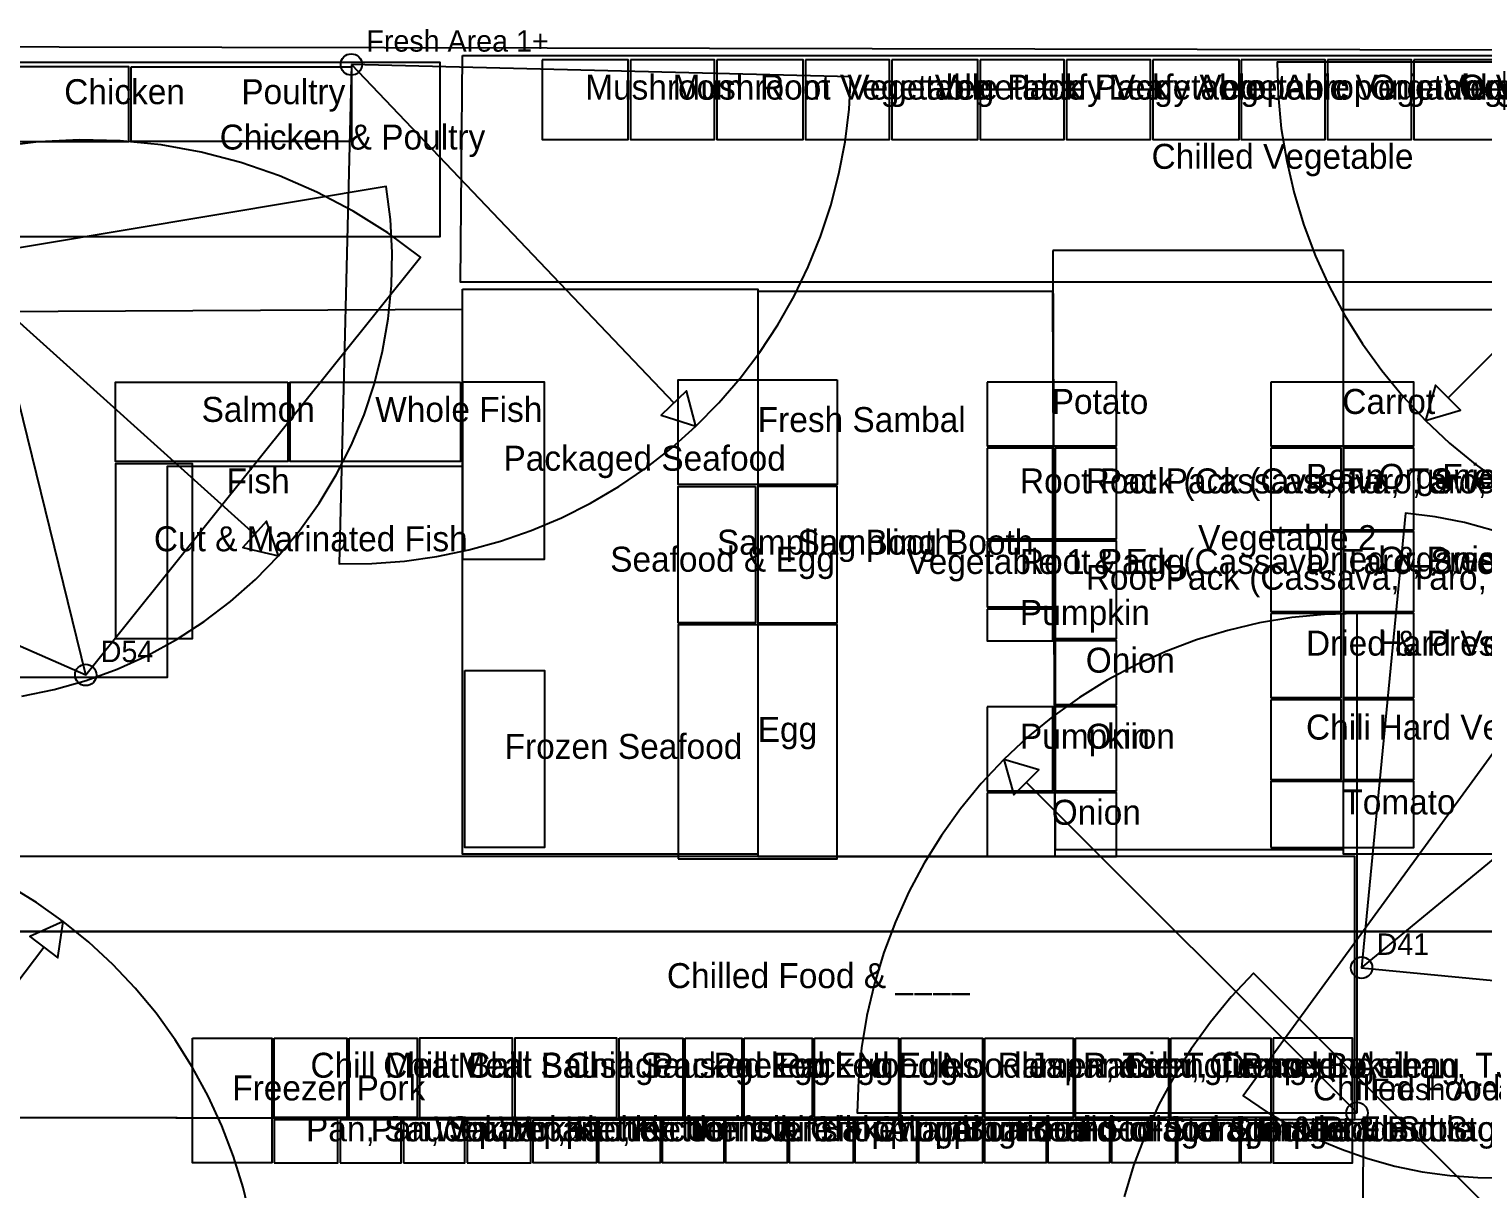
# Model space of a CAD drawing. Header units: metres. Extents: x 0 to 119, y 0 to 107.
# Drawn here: x 27.63 to 48, y 69.56 to 85.82 of the extents above; entities that cross this region are included whole.
import ezdxf

# ---------------------------------------------------------------- set-up
doc = ezdxf.new("R2010")
doc.units = ezdxf.units.M
for name, color, linetype, true_color in [('CAMERA_RANGE', 7, 'Continuous', 0x07c1ff), ('CAMERAS', 7, 'Continuous', 0x99d334), ('CAMERAS_PLANNED', 7, 'Continuous', 0xf8bd38), ('LABELS', 7, 'Continuous', 0xffffff), ('SHELVES', 7, 'Continuous', 0xb8a394), ('ZONES', 7, 'Continuous', 0xf8bd38)]:
    doc.layers.add(name, color=color, linetype=linetype, true_color=true_color)

msp = doc.modelspace()

# ---------------------------------------------------------------- linework, layer by layer
at = {"layer": 'CAMERA_RANGE', "color": 2}
for p, q in [((52.216, 85.351), (47.513, 80.649)), ((32.15, 85.319), (36.667, 80.576)), ((28.429, 76.765), (26.748, 83.612)), ((26.521, 82.585), (30.794, 78.737)), ((46.301, 72.663), (50.892, 76.448)), ((46.237, 70.628), (41.606, 75.259)), ((23.882, 67.734), (27.842, 72.951))]:
    msp.add_line(p, q, dxfattribs=at)
for points in [[(52.216, 85.351), (45.116, 85.351), (45.131, 84.887), (45.176, 84.424), (45.252, 83.966), (45.358, 83.514), (45.492, 83.069), (45.656, 82.634), (45.848, 82.211), (46.067, 81.801), (46.312, 81.407), (46.583, 81.029), (46.878, 80.67), (47.195, 80.331), (47.534, 80.013), (47.893, 79.718), (48.271, 79.448)], [(21.562, 79.78), (28.429, 76.765), (33.119, 82.618), (32.658, 82.959), (32.174, 83.264), (31.667, 83.53), (31.141, 83.758), (30.6, 83.944), (30.046, 84.089), (29.483, 84.191), (28.913, 84.25), (28.341, 84.265), (27.769, 84.236), (27.201, 84.164)], [(27.531, 76.467), (27.986, 76.56), (28.433, 76.687), (28.869, 76.846), (29.292, 77.038), (29.699, 77.261), (30.088, 77.514), (30.458, 77.795), (30.805, 78.103), (31.129, 78.436), (31.426, 78.792), (31.696, 79.17), (31.937, 79.567), (32.148, 79.981), (32.327, 80.409), (32.474, 80.85), (32.587, 81.3), (32.666, 81.757), (32.71, 82.22), (32.72, 82.684), (32.696, 83.147), (32.636, 83.608), (26.521, 82.585)], [(48.145, 78.791), (47.74, 78.899), (47.33, 78.98), (46.914, 79.034), (46.301, 72.663), (52.671, 72.05)], [(48.177, 75.716), (44.642, 70.868), (44.966, 70.647), (45.305, 70.448), (45.656, 70.271), (46.017, 70.118), (46.388, 69.989), (46.766, 69.884), (47.151, 69.804), (47.539, 69.75), (47.931, 69.721), (48.324, 69.718)], [(23.882, 67.734), (30.817, 68.684), (30.74, 69.136), (30.634, 69.581), (30.498, 70.019), (30.335, 70.447), (30.144, 70.863), (29.926, 71.266), (29.682, 71.653), (29.413, 72.024), (29.12, 72.377), (28.806, 72.71), (28.47, 73.021), (28.114, 73.31), (27.74, 73.575), (27.35, 73.814)], [(49.735, 67.639), (44.785, 72.588), (44.472, 72.254), (44.182, 71.9), (43.915, 71.528), (43.673, 71.139), (43.457, 70.735), (43.268, 70.317), (43.107, 69.889), (42.974, 69.45)]]:
    msp.add_lwpolyline(points, dxfattribs=at)
for points in [[(32.15, 85.319), (31.979, 78.321), (32.437, 78.325), (32.894, 78.359), (33.347, 78.423), (33.796, 78.516), (34.237, 78.638), (34.67, 78.789), (35.092, 78.968), (35.501, 79.174), (35.895, 79.406), (36.274, 79.663), (36.635, 79.945), (36.977, 80.25), (37.298, 80.577), (37.598, 80.924), (37.873, 81.289), (38.125, 81.672), (38.35, 82.071), (38.55, 82.483), (38.721, 82.908), (38.865, 83.343), (38.98, 83.786), (39.066, 84.236), (39.122, 84.691), (39.148, 85.148)], [(36.977, 80.25), (36.846, 80.747), (36.488, 80.405)], [(47.195, 80.331), (47.688, 80.474), (47.338, 80.824)], [(31.129, 78.436), (30.96, 78.921), (30.629, 78.553)], [(46.237, 70.628), (46.237, 77.628), (45.779, 77.613), (45.324, 77.568), (44.872, 77.493), (44.425, 77.389), (43.987, 77.256), (43.558, 77.095), (43.141, 76.906), (42.737, 76.69), (42.348, 76.448), (41.976, 76.181), (41.622, 75.891), (41.287, 75.578), (40.974, 75.243), (40.684, 74.889), (40.417, 74.517), (40.175, 74.128), (39.959, 73.724), (39.77, 73.307), (39.609, 72.878), (39.476, 72.44), (39.372, 71.993), (39.297, 71.541), (39.252, 71.086), (39.237, 70.628)], [(41.287, 75.578), (41.431, 75.084), (41.781, 75.434)], [(28.114, 73.31), (27.645, 73.101), (28.039, 72.802)]]:
    msp.add_lwpolyline(points, close=True, dxfattribs=at)
at = {"layer": 'CAMERAS', "true_color": 0x99d334}
for centre in [(28.429, 76.765), (46.301, 72.663)]:
    msp.add_circle(centre, 0.15, dxfattribs=at)
at = {"layer": 'CAMERAS_PLANNED', "true_color": 0xf8bd38}
for centre in [(32.15, 85.319), (46.237, 70.628)]:
    msp.add_circle(centre, 0.15, dxfattribs=at)
at = {"layer": 'SHELVES', "true_color": 0x99d334}
for points in [[(34.821, 85.383), (34.821, 84.27), (36.029, 84.27), (36.029, 85.383), (34.821, 85.383)], [(36.061, 85.383), (36.061, 84.27), (37.238, 84.27), (37.238, 85.383), (36.061, 85.383)], [(37.27, 85.383), (37.27, 84.27), (38.478, 84.27), (38.478, 85.383), (37.27, 85.383)], [(38.51, 85.383), (38.51, 84.27), (39.686, 84.27), (39.686, 85.383), (38.51, 85.383)], [(39.718, 85.383), (39.718, 84.27), (40.927, 84.27), (40.927, 85.383), (39.718, 85.383)], [(40.958, 85.383), (40.958, 84.27), (42.135, 84.27), (42.135, 85.383), (40.958, 85.383)], [(42.167, 85.383), (42.167, 84.27), (43.343, 84.27), (43.343, 85.383), (42.167, 85.383)], [(43.375, 85.383), (43.375, 84.27), (44.584, 84.27), (44.584, 85.383), (43.375, 85.383)], [(44.615, 85.383), (44.615, 84.27), (45.792, 84.27), (45.792, 85.383), (44.615, 85.383)], [(45.824, 85.383), (45.824, 84.27), (47, 84.27), (47, 85.383), (45.824, 85.383)], [(47.032, 85.383), (47.032, 84.27), (48.304, 84.27), (48.304, 85.383), (47.032, 85.383)], [(27.221, 85.288), (27.221, 84.238), (29.033, 84.238), (29.033, 85.288), (27.221, 85.288)], [(29.065, 85.288), (32.15, 85.288), (32.15, 84.238), (29.065, 84.238), (29.065, 85.288)], [(31.259, 80.867), (31.259, 79.754), (28.843, 79.754), (28.843, 80.867), (31.259, 80.867)], [(33.676, 80.867), (33.676, 79.754), (31.291, 79.754), (31.291, 80.867), (33.676, 80.867)], [(33.708, 78.387), (34.853, 78.387), (34.853, 80.867), (33.708, 80.867), (33.708, 78.387)], [(38.955, 80.899), (38.955, 79.436), (36.729, 79.436), (36.729, 80.899), (38.955, 80.899)], [(41.054, 80.867), (41.054, 79.977), (42.866, 79.977), (42.866, 80.867), (41.054, 80.867)], [(45.029, 80.867), (45.029, 79.977), (47.032, 79.977), (47.032, 80.867), (45.029, 80.867)], [(41.054, 79.945), (41.054, 78.673), (41.976, 78.673), (41.976, 79.945), (41.054, 79.945)], [(42.008, 79.945), (42.008, 78.673), (42.866, 78.673), (42.866, 79.945), (42.008, 79.945)], [(45.029, 79.945), (45.029, 78.8), (46.015, 78.8), (46.015, 79.945), (45.029, 79.945)], [(46.046, 79.945), (46.046, 78.8), (47.032, 78.8), (47.032, 79.945), (46.046, 79.945)], [(28.843, 77.274), (29.924, 77.274), (29.924, 79.723), (28.843, 79.723), (28.843, 77.274)], [(37.81, 79.405), (37.81, 77.497), (36.729, 77.497), (36.729, 79.405), (37.81, 79.405)], [(37.842, 79.405), (37.842, 77.497), (38.955, 77.497), (38.955, 79.405), (37.842, 79.405)], [(41.054, 78.641), (41.054, 77.719), (41.976, 77.719), (41.976, 78.641), (41.054, 78.641)], [(42.008, 78.641), (42.008, 77.274), (42.866, 77.274), (42.866, 78.641), (42.008, 78.641)], [(45.029, 78.769), (45.029, 77.656), (46.015, 77.656), (46.015, 78.769), (45.029, 78.769)], [(46.046, 78.769), (46.046, 77.656), (47.032, 77.656), (47.032, 78.769), (46.046, 78.769)], [(41.054, 77.687), (41.054, 77.242), (41.976, 77.242), (41.976, 77.687), (41.054, 77.687)], [(45.029, 77.624), (45.029, 76.447), (46.015, 76.447), (46.015, 77.624), (45.029, 77.624)], [(46.046, 77.624), (46.046, 76.447), (47.032, 76.447), (47.032, 77.624), (46.046, 77.624)], [(36.729, 74.189), (38.955, 74.189), (38.955, 77.465), (36.729, 77.465), (36.729, 74.189)], [(42.008, 77.242), (42.008, 76.352), (42.866, 76.352), (42.866, 77.242), (42.008, 77.242)], [(33.74, 76.829), (34.853, 76.829), (34.853, 74.348), (33.74, 74.348), (33.74, 76.829)], [(45.029, 76.415), (45.029, 75.302), (46.015, 75.302), (46.015, 76.415), (45.029, 76.415)], [(46.046, 76.415), (46.046, 75.302), (47.032, 75.302), (47.032, 76.415), (46.046, 76.415)], [(41.054, 76.32), (41.054, 75.143), (41.976, 75.143), (41.976, 76.32), (41.054, 76.32)], [(42.008, 76.32), (42.008, 75.143), (42.866, 75.143), (42.866, 76.32), (42.008, 76.32)], [(45.029, 74.348), (47.032, 74.348), (47.032, 75.271), (45.029, 75.271), (45.029, 74.348)], [(41.054, 75.112), (41.054, 74.221), (42.866, 74.221), (42.866, 75.112), (41.054, 75.112)], [(29.924, 71.677), (31.037, 71.677), (31.037, 69.928), (29.924, 69.928), (29.924, 71.677)], [(31.069, 71.677), (32.086, 71.677), (32.086, 70.564), (31.069, 70.564), (31.069, 71.677)], [(32.118, 71.677), (33.072, 71.677), (33.072, 70.564), (32.118, 70.564), (32.118, 71.677)], [(33.104, 70.564), (34.408, 70.564), (34.408, 71.677), (33.104, 71.677), (33.104, 70.564)], [(34.439, 70.564), (35.87, 70.564), (35.87, 71.677), (34.439, 71.677), (34.439, 70.564)], [(35.902, 71.677), (36.793, 71.677), (36.793, 70.564), (35.902, 70.564), (35.902, 71.677)], [(36.824, 71.677), (37.619, 71.677), (37.619, 70.564), (36.824, 70.564), (36.824, 71.677)], [(37.651, 71.677), (38.605, 71.677), (38.605, 70.564), (37.651, 70.564), (37.651, 71.677)], [(38.637, 71.677), (39.814, 71.677), (39.814, 70.564), (38.637, 70.564), (38.637, 71.677)], [(39.845, 71.677), (40.99, 71.677), (40.99, 70.564), (39.845, 70.564), (39.845, 71.677)], [(41.022, 71.677), (42.262, 71.677), (42.262, 70.564), (41.022, 70.564), (41.022, 71.677)], [(42.294, 71.677), (43.598, 71.677), (43.598, 70.564), (42.294, 70.564), (42.294, 71.677)], [(43.63, 71.677), (45.029, 71.677), (45.029, 70.564), (43.63, 70.564), (43.63, 71.677)], [(45.061, 71.677), (45.061, 69.928), (46.174, 69.928), (46.174, 71.677), (45.061, 71.677)], [(31.069, 69.928), (31.959, 69.928), (31.959, 70.532), (31.069, 70.532), (31.069, 69.928)], [(31.991, 69.928), (32.849, 69.928), (32.849, 70.532), (31.991, 70.532), (31.991, 69.928)], [(32.881, 69.928), (33.74, 69.928), (33.74, 70.532), (32.881, 70.532), (32.881, 69.928)], [(33.772, 69.928), (34.662, 69.928), (34.662, 70.532), (33.772, 70.532), (33.772, 69.928)], [(34.694, 70.532), (35.584, 70.532), (35.584, 69.928), (34.694, 69.928), (34.694, 70.532)], [(35.616, 70.532), (36.475, 70.532), (36.475, 69.928), (35.616, 69.928), (35.616, 70.532)], [(36.506, 70.532), (37.365, 70.532), (37.365, 69.928), (36.506, 69.928), (36.506, 70.532)], [(37.397, 70.532), (38.255, 70.532), (38.255, 69.928), (37.397, 69.928), (37.397, 70.532)], [(38.287, 70.532), (39.178, 70.532), (39.178, 69.928), (38.287, 69.928), (38.287, 70.532)], [(39.209, 70.532), (40.068, 70.532), (40.068, 69.928), (39.209, 69.928), (39.209, 70.532)], [(40.1, 70.532), (40.99, 70.532), (40.99, 69.928), (40.1, 69.928), (40.1, 70.532)], [(41.022, 70.532), (41.881, 70.532), (41.881, 69.928), (41.022, 69.928), (41.022, 70.532)], [(41.912, 70.532), (42.771, 70.532), (42.771, 69.928), (41.912, 69.928), (41.912, 70.532)], [(42.803, 70.532), (43.693, 70.532), (43.693, 69.928), (42.803, 69.928), (42.803, 70.532)], [(43.725, 70.532), (44.584, 70.532), (44.584, 69.928), (43.725, 69.928), (43.725, 70.532)], [(44.615, 70.532), (45.029, 70.532), (45.029, 69.928), (44.615, 69.928), (44.615, 70.532)]]:
    msp.add_lwpolyline(points, close=True, dxfattribs=at)
at = {"layer": 'ZONES', "true_color": 0xb8a394}
for points in [[(23.5, 85.574), (71.327, 85.478), (71.359, 73.172), (23.532, 73.172), (23.5, 85.574)], [(69.101, 73.172), (69.038, 67.225), (63.25, 67.193), (63.155, 26.744), (23.532, 26.712), (23.532, 73.172), (69.101, 73.172)]]:
    msp.add_lwpolyline(points, close=True, dxfattribs=at)
at = {"layer": 'ZONES', "true_color": 0xed3a7c}
for points in [[(27.221, 85.351), (33.39, 85.351), (33.39, 82.903), (27.253, 82.903), (27.221, 85.351)], [(33.708, 85.447), (53.042, 85.447), (53.042, 82.267), (33.676, 82.267), (33.708, 85.447)], [(41.976, 82.712), (42.008, 74.317), (46.046, 74.317), (46.046, 82.712), (41.976, 82.712)], [(33.708, 82.171), (37.842, 82.171), (37.842, 74.253), (33.708, 74.253), (33.708, 82.171)], [(37.842, 82.139), (37.842, 74.221), (42.008, 74.221), (41.976, 82.139), (37.842, 82.139)], [(33.708, 79.691), (33.708, 81.885), (27.094, 81.853), (27.125, 76.733), (29.574, 76.733), (29.574, 79.691), (33.708, 79.691)], [(46.046, 81.885), (49.004, 81.885), (49.004, 79.882), (50.085, 79.882), (50.117, 74.253), (46.046, 74.253), (46.046, 81.885)], [(26.935, 74.221), (26.935, 70.564), (46.205, 70.532), (46.205, 74.221), (26.935, 74.221)], [(26.935, 70.564), (26.935, 67.448), (46.301, 67.448), (46.333, 70.532), (26.935, 70.564)]]:
    msp.add_lwpolyline(points, close=True, dxfattribs=at)

# ---------------------------------------------------------------- texts
at = {"layer": 'LABELS', "true_color": 0xffffff}
for s, height, p in [('Fresh Area 1+', 0.3, (32.36, 85.499)), ('Chicken', 0.35, (28.127, 84.763)), ('Poultry', 0.35, (30.608, 84.763)), ('Mushroom', 0.35, (35.425, 84.827)), ('Mushroom', 0.35, (36.65, 84.827)), ('Root Vegetable', 0.35, (37.874, 84.827)), ('Vegetable Pack', 0.35, (39.098, 84.827)), ('Vegetable Pack', 0.35, (40.322, 84.827)), ('Leafy Vegetable', 0.35, (41.547, 84.827)), ('Leafy Vegetable', 0.35, (42.755, 84.827)), ('Aeroponic Vegetable', 0.35, (43.979, 84.827)), ('Aeroponic Vegetable', 0.35, (45.204, 84.827)), ('Organic Vegetable', 0.35, (46.412, 84.827)), ('Organic Vegetable', 0.35, (47.668, 84.827)), ('Chicken & Poultry', 0.35, (30.305, 84.127)), ('Chilled Vegetable', 0.35, (43.359, 83.857)), ('Salmon', 0.35, (30.051, 80.311)), ('Whole Fish', 0.35, (32.484, 80.311)), ('Potato', 0.35, (41.96, 80.422)), ('Carrot', 0.35, (46.031, 80.422)), ('Fresh Sambal', 0.35, (37.842, 80.168)), ('Packaged Seafood', 0.35, (34.28, 79.627)), ('Fish', 0.35, (30.401, 79.309)), ('Root Pack (Cassava, Taro, Sweet Potato)', 0.35, (41.515, 79.309)), ('Root Pack (Cassava, Taro, Sweet Potato)', 0.35, (42.437, 79.309)), ('Bean', 0.35, (45.522, 79.373)), ('Organic Vegetable', 0.35, (46.539, 79.373)), ('Fresh Area', 0.35, (47.43, 79.373)), ('Cut & Marinated Fish', 0.35, (29.383, 78.498)), ('Sampling Booth', 0.35, (37.27, 78.451)), ('Sampling Booth', 0.35, (38.399, 78.451)), ('Vegetable 2', 0.35, (44.011, 78.514)), ('Seafood & Egg', 0.35, (35.775, 78.212)), ('Vegetable 1 & Egg', 0.35, (39.925, 78.18)), ('Root Pack (Cassava, Taro, Sweet Potato)', 0.35, (41.515, 78.18)), ('Dried & Preserved Vegetable', 0.35, (45.522, 78.212)), ('Organic Vegetable', 0.35, (46.539, 78.212)), ('Root Pack (Cassava, Taro, Sweet Potato)', 0.35, (42.437, 77.958)), ('Pumpkin', 0.35, (41.515, 77.465)), ('Dried & Preserved Vegetable', 0.35, (45.522, 77.036)), ('Hard Vegetable', 0.35, (46.539, 77.036)), ('D54', 0.3, (28.639, 76.945)), ('Onion', 0.35, (42.437, 76.797)), ('Egg', 0.35, (37.842, 75.827)), ('Chili', 0.35, (45.522, 75.859)), ('Hard Vegetable', 0.35, (46.539, 75.859)), ('Pumpkin', 0.35, (41.515, 75.732)), ('Onion', 0.35, (42.437, 75.732)), ('Frozen Seafood', 0.35, (34.296, 75.589)), ('Tomato', 0.35, (46.031, 74.81)), ('Onion', 0.35, (41.96, 74.666)), ('D41', 0.3, (46.511, 72.843)), ('Chilled Food & ____', 0.35, (36.57, 72.377)), ('Chill Meat Ball', 0.35, (31.577, 71.121)), ('Chill Meat Ball', 0.35, (32.595, 71.121)), ('Chill Sausage', 0.35, (33.756, 71.121)), ('Chill Sausage', 0.35, (35.155, 71.121)), ('Packed Egg', 0.35, (36.347, 71.121)), ('Packed Egg', 0.35, (37.222, 71.121)), ('Packed Egg', 0.35, (38.128, 71.121)), ('Noodles, Ramen, Cireng, Bandeng', 0.35, (39.225, 71.121)), ('Noodles, Ramen, Cireng, Bandeng', 0.35, (40.418, 71.121)), ('Japanese Tofu', 0.35, (41.642, 71.121)), ('Tahu, Tempe Lokal', 0.35, (42.946, 71.121)), ('Dessert, Asinan, Tape', 0.35, (44.329, 71.121)), ('Freezer Pork', 0.35, (30.48, 70.803)), ('Chilled Food', 0.35, (45.617, 70.803)), ('Fresh Area 4+', 0.3, (46.447, 70.808)), ('Pan, Saucepan', 0.35, (31.514, 70.23)), ('Pan, Saucepan', 0.35, (32.42, 70.23)), ('Wokpan, Kettle', 0.35, (33.311, 70.23)), ('Wokpan, Kettle', 0.35, (34.217, 70.23)), ('Kitchen Utensil', 0.35, (35.139, 70.23)), ('Kitchen Utensil', 0.35, (36.045, 70.23)), ('Knife & Chopping Board', 0.35, (36.936, 70.23)), ('Knife & Chopping Board', 0.35, (37.826, 70.23)), ('Bakeware', 0.35, (38.732, 70.23)), ('Aluminum Foil', 0.35, (39.639, 70.23)), ('Aluminum Foil', 0.35, (40.545, 70.23)), ('Food Storage & Bottle', 0.35, (41.451, 70.23)), ('Food Storage & Bottle', 0.35, (42.342, 70.23)), ('Food Storage & Bottle', 0.35, (43.248, 70.23)), ('Import Food Storage', 0.35, (44.154, 70.23)), ('Import Food Storage', 0.35, (44.822, 70.23))]:
    msp.add_text(s, height=height, dxfattribs=at).set_placement(p)

doc.saveas('drawing.dxf')
